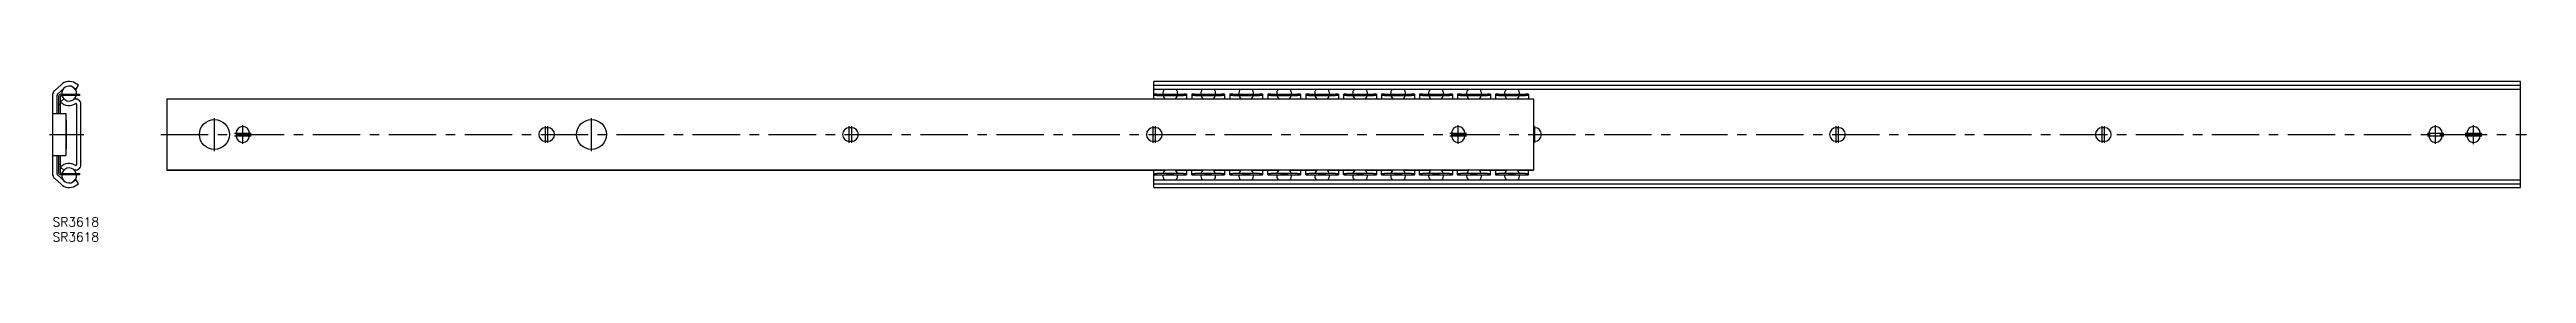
# Model space of a CAD drawing. Extents: x -1 to 827, y -8 to 45.
import ezdxf

# ---------------------------------------------------------------- set-up
doc = ezdxf.new("R2010")
doc.units = 0
doc.header["$LTSCALE"] = 0.5
doc.linetypes.add('CENTER', pattern=[50.8, 31.75, -6.35, 6.35, -6.35])
for name, color, linetype in [('MSM_CENTER', 1, 'CENTER'), ('MSM_CONTINUOUS', 7, 'CONTINUOUS'), ('MSM_PART_NUMBER', 7, 'CONTINUOUS')]:
    doc.layers.add(name, color=color, linetype=linetype)
doc.styles.get("Standard").update_dxf_attribs({"font": 'txt.shx', "height": 3, "bigfont": 'bigfont.shx'})

# ---------------------------------------------------------------- blocks, each defined once
blk = doc.blocks.new('*U5')
at = {"layer": 'MSM_PART_NUMBER'}
blk.add_text('SR3618', height=3, dxfattribs=at).set_placement((0, -3))
blk = doc.blocks.new('*U6')
at = {"layer": 'MSM_PART_NUMBER'}
blk.add_text('SR3618', height=3, dxfattribs=at).set_placement((0, -8))

msp = doc.modelspace()

# ---------------------------------------------------------------- linework, layer by layer
at = {"layer": 'MSM_CENTER'}
for p, q in [((54.12, 22.15), (54.12, 33.15)), ((180.22, 22.15), (180.22, 33.15)), ((-1, 27.65), (10.5, 27.65)), ((36.22, 27.65), (827.22, 27.65)), ((60.87, 28.05), (66.37, 28.05)), ((60.87, 27.25), (66.37, 27.25)), ((63.62, 24.5), (63.62, 30.8)), ((164.82, 24.9), (164.82, 30.4)), ((165.62, 24.9), (165.62, 30.4)), ((266.42, 24.9), (266.42, 30.4)), ((267.22, 24.9), (267.22, 30.4)), ((368.02, 24.9), (368.02, 30.4)), ((368.82, 24.9), (368.82, 30.4)), ((467.27, 28.05), (472.77, 28.05)), ((467.27, 27.25), (472.77, 27.25)), ((470.02, 24.5), (470.02, 30.8)), ((495.62, 24.9), (495.62, 30.4)), ((596.42, 24.9), (596.42, 30.4)), ((597.22, 24.9), (597.22, 30.4)), ((685.32, 24.9), (685.32, 30.4)), ((686.12, 24.9), (686.12, 30.4)), ((794.07, 28.05), (799.57, 28.05)), ((794.07, 27.25), (799.57, 27.25)), ((796.82, 24.5), (796.82, 30.8)), ((806.77, 28.05), (812.27, 28.05)), ((806.77, 27.25), (812.27, 27.25)), ((809.52, 24.39), (809.52, 30.8))]:
    msp.add_line(p, q, dxfattribs=at)
at = {"layer": 'MSM_CONTINUOUS'}
for p, q in [((2.85, 44.25), (0.65, 42.24)), ((1.66, 41.14), (3.86, 43.15)), ((6.8, 43.46), (7.95, 42.8)), ((8.7, 44.1), (7.55, 44.76)), ((7.95, 42.8), (8.7, 44.1)), ((825.22, 45.3), (368.22, 45.3)), ((368.22, 39.56), (368.22, 45.3)), ((368.22, 44.1), (825.22, 44.1)), ((368.22, 42.8), (825.22, 42.8)), ((825.22, 10), (825.22, 45.3)), ((0, 40.77), (0, 14.53)), ((0, 34.65), (4.5, 34.65)), ((1.5, 34.65), (1.5, 40.77)), ((2.05, 40.34), (2.05, 34.65)), ((2.55, 37.65), (2.05, 37.65)), ((2.55, 40.34), (2.55, 34.65)), ((3.75, 39.56), (2.67, 38.52)), ((2.74, 41.04), (9.05, 41.15)), ((9.05, 40.65), (2.75, 40.54)), ((4.5, 34.65), (4.5, 20.65)), ((8.05, 37.79), (8.05, 17.51)), ((9.05, 41.15), (9.05, 40.65)), ((9.5, 17.55), (9.5, 37.75)), ((38.22, 39.56), (38.22, 15.74)), ((38.22, 39.56), (371.92, 39.56)), ((495.22, 39.45), (38.22, 39.45)), ((368.22, 41.13), (368.22, 41.13)), ((368.22, 40.63), (368.22, 40.63)), ((369.22, 41.15), (378.22, 41.15)), ((369.22, 40.65), (378.22, 40.65)), ((375.52, 39.56), (384.62, 39.56)), ((379.22, 41.13), (379.21, 41.13)), ((379.22, 40.63), (379.21, 40.63)), ((379.22, 41.13), (379.22, 39.56)), ((380.92, 41.13), (380.92, 39.56)), ((380.92, 41.13), (380.92, 41.13)), ((380.92, 40.63), (380.92, 40.63)), ((381.92, 41.15), (390.92, 41.15)), ((381.92, 40.65), (390.92, 40.65)), ((388.22, 39.56), (397.32, 39.56)), ((391.92, 41.13), (391.91, 41.13)), ((391.92, 40.63), (391.91, 40.63)), ((391.92, 41.13), (391.92, 39.56)), ((393.62, 41.13), (393.62, 39.56)), ((393.62, 41.13), (393.62, 41.13)), ((393.62, 40.63), (393.62, 40.63)), ((394.62, 41.15), (403.62, 41.15)), ((394.62, 40.65), (403.62, 40.65)), ((400.92, 39.56), (410.02, 39.56)), ((404.62, 41.13), (404.61, 41.13)), ((404.62, 40.63), (404.61, 40.63)), ((404.62, 41.13), (404.62, 39.56)), ((406.32, 41.13), (406.32, 39.56)), ((406.32, 41.13), (406.32, 41.13)), ((406.32, 40.63), (406.32, 40.63)), ((407.32, 41.15), (416.32, 41.15)), ((407.32, 40.65), (416.32, 40.65)), ((413.62, 39.56), (422.72, 39.56)), ((417.32, 41.13), (417.31, 41.13)), ((417.32, 40.63), (417.31, 40.63)), ((417.32, 41.13), (417.32, 39.56)), ((419.02, 41.13), (419.02, 39.56)), ((419.02, 41.13), (419.02, 41.13)), ((419.02, 40.63), (419.02, 40.63)), ((420.02, 41.15), (429.02, 41.15)), ((420.02, 40.65), (429.02, 40.65)), ((426.32, 39.56), (435.42, 39.56)), ((430.02, 41.13), (430.01, 41.13)), ((430.02, 40.63), (430.01, 40.63)), ((430.02, 41.13), (430.02, 39.56)), ((431.72, 41.13), (431.72, 39.56)), ((431.72, 41.13), (431.72, 41.13)), ((431.72, 40.63), (431.72, 40.63)), ((432.72, 41.15), (441.72, 41.15)), ((432.72, 40.65), (441.72, 40.65)), ((439.02, 39.56), (448.12, 39.56)), ((442.72, 41.13), (442.71, 41.13)), ((442.72, 40.63), (442.71, 40.63)), ((442.72, 41.13), (442.72, 39.56)), ((444.42, 41.13), (444.42, 39.56)), ((444.42, 41.13), (444.42, 41.13)), ((444.42, 40.63), (444.42, 40.63)), ((445.42, 41.15), (454.42, 41.15)), ((445.42, 40.65), (454.42, 40.65)), ((451.72, 39.56), (460.82, 39.56)), ((455.42, 41.13), (455.41, 41.13)), ((455.42, 40.63), (455.41, 40.63)), ((455.42, 41.13), (455.42, 39.56)), ((457.12, 41.13), (457.12, 39.56)), ((457.12, 41.13), (457.12, 41.13)), ((457.12, 40.63), (457.12, 40.63)), ((458.12, 41.15), (467.12, 41.15)), ((458.12, 40.65), (467.12, 40.65)), ((464.42, 39.56), (473.52, 39.56)), ((468.12, 41.13), (468.11, 41.13)), ((468.12, 40.63), (468.11, 40.63)), ((468.12, 41.13), (468.12, 39.56)), ((469.82, 41.13), (469.82, 39.56)), ((469.82, 41.13), (469.82, 41.13)), ((469.82, 40.63), (469.82, 40.63)), ((470.82, 41.15), (479.82, 41.15)), ((470.82, 40.65), (479.82, 40.65)), ((477.12, 39.56), (486.22, 39.56)), ((480.82, 41.13), (480.81, 41.13)), ((480.82, 40.63), (480.81, 40.63)), ((480.82, 41.13), (480.82, 39.56)), ((482.52, 41.13), (482.52, 39.56)), ((482.52, 41.13), (482.52, 41.13)), ((482.52, 40.63), (482.52, 40.63)), ((483.52, 41.15), (492.52, 41.15)), ((483.52, 40.65), (492.52, 40.65)), ((489.82, 39.56), (495.22, 39.56)), ((493.52, 41.13), (493.51, 41.13)), ((493.52, 40.63), (493.51, 40.63)), ((493.52, 41.13), (493.52, 39.56)), ((495.22, 39.56), (495.22, 15.74)), ((4.55, 32.45), (4.55, 22.85)), ((61.37, 28.05), (61.37, 27.25)), ((65.87, 27.25), (65.87, 28.05)), ((165.62, 29.9), (164.82, 29.9)), ((164.82, 25.4), (165.62, 25.4)), ((267.22, 29.9), (266.42, 29.9)), ((266.42, 25.4), (267.22, 25.4)), ((368.82, 29.9), (368.02, 29.9)), ((368.02, 25.4), (368.82, 25.4)), ((467.77, 28.05), (467.77, 27.25)), ((472.27, 27.25), (472.27, 28.05)), ((495.62, 29.9), (495.22, 29.9)), ((495.22, 25.4), (495.62, 25.4)), ((597.22, 29.9), (596.42, 29.9)), ((596.42, 25.4), (597.22, 25.4)), ((686.12, 29.9), (685.32, 29.9)), ((685.32, 25.4), (686.12, 25.4)), ((794.57, 28.05), (794.57, 27.25)), ((799.07, 27.25), (799.07, 28.05)), ((807.27, 28.05), (807.27, 27.25)), ((811.77, 27.25), (811.77, 28.05)), ((0, 20.65), (4.5, 20.65)), ((1.5, 14.53), (1.5, 20.65)), ((2.05, 20.65), (2.05, 14.96)), ((2.55, 17.65), (2.05, 17.65)), ((2.55, 20.65), (2.55, 14.96)), ((2.67, 16.78), (3.75, 15.74)), ((0.65, 13.06), (2.85, 11.05)), ((3.86, 12.15), (1.66, 14.16)), ((9.05, 14.15), (2.74, 14.26)), ((2.75, 14.76), (9.05, 14.65)), ((7.95, 12.5), (6.8, 11.84)), ((7.55, 10.54), (8.7, 11.2)), ((8.7, 11.2), (7.95, 12.5)), ((9.05, 14.65), (9.05, 14.15)), ((38.22, 15.85), (495.22, 15.85)), ((38.22, 15.74), (371.92, 15.74)), ((368.22, 10), (368.22, 15.74)), ((368.22, 14.67), (368.22, 14.67)), ((368.22, 14.17), (368.22, 14.17)), ((368.22, 12.5), (825.22, 12.5)), ((368.22, 11.2), (825.22, 11.2)), ((368.22, 10), (825.22, 10)), ((378.22, 14.65), (369.22, 14.65)), ((369.22, 14.15), (378.22, 14.15)), ((375.52, 15.74), (384.62, 15.74)), ((379.22, 14.67), (379.21, 14.67)), ((379.22, 14.17), (379.21, 14.17)), ((379.22, 15.74), (379.22, 14.17)), ((380.92, 14.17), (380.92, 15.74)), ((380.92, 14.67), (380.92, 14.67)), ((380.92, 14.17), (380.92, 14.17)), ((390.92, 14.65), (381.92, 14.65)), ((381.92, 14.15), (390.92, 14.15)), ((388.22, 15.74), (397.32, 15.74)), ((391.92, 14.67), (391.91, 14.67)), ((391.92, 14.17), (391.91, 14.17)), ((391.92, 15.74), (391.92, 14.17)), ((393.62, 14.17), (393.62, 15.74)), ((393.62, 14.67), (393.62, 14.67)), ((393.62, 14.17), (393.62, 14.17)), ((403.62, 14.65), (394.62, 14.65)), ((394.62, 14.15), (403.62, 14.15)), ((400.92, 15.74), (410.02, 15.74)), ((404.62, 14.67), (404.61, 14.67)), ((404.62, 14.17), (404.61, 14.17)), ((404.62, 15.74), (404.62, 14.17)), ((406.32, 14.17), (406.32, 15.74)), ((406.32, 14.67), (406.32, 14.67)), ((406.32, 14.17), (406.32, 14.17)), ((416.32, 14.65), (407.32, 14.65)), ((407.32, 14.15), (416.32, 14.15)), ((413.62, 15.74), (422.72, 15.74)), ((417.32, 14.67), (417.31, 14.67)), ((417.32, 14.17), (417.31, 14.17)), ((417.32, 15.74), (417.32, 14.17)), ((419.02, 14.17), (419.02, 15.74)), ((419.02, 14.67), (419.02, 14.67)), ((419.02, 14.17), (419.02, 14.17)), ((429.02, 14.65), (420.02, 14.65)), ((420.02, 14.15), (429.02, 14.15)), ((426.32, 15.74), (435.42, 15.74)), ((430.02, 14.67), (430.01, 14.67)), ((430.02, 14.17), (430.01, 14.17)), ((430.02, 15.74), (430.02, 14.17)), ((431.72, 14.17), (431.72, 15.74)), ((431.72, 14.67), (431.72, 14.67)), ((431.72, 14.17), (431.72, 14.17)), ((441.72, 14.65), (432.72, 14.65)), ((432.72, 14.15), (441.72, 14.15)), ((439.02, 15.74), (448.12, 15.74)), ((442.72, 14.67), (442.71, 14.67)), ((442.72, 14.17), (442.71, 14.17)), ((442.72, 15.74), (442.72, 14.17)), ((444.42, 14.17), (444.42, 15.74)), ((444.42, 14.67), (444.42, 14.67)), ((444.42, 14.17), (444.42, 14.17)), ((454.42, 14.65), (445.42, 14.65)), ((445.42, 14.15), (454.42, 14.15)), ((451.72, 15.74), (460.82, 15.74)), ((455.42, 14.67), (455.41, 14.67)), ((455.42, 14.17), (455.41, 14.17)), ((455.42, 15.74), (455.42, 14.17)), ((457.12, 14.17), (457.12, 15.74)), ((457.12, 14.67), (457.12, 14.67)), ((457.12, 14.17), (457.12, 14.17)), ((467.12, 14.65), (458.12, 14.65)), ((458.12, 14.15), (467.12, 14.15)), ((464.42, 15.74), (473.52, 15.74)), ((468.12, 14.67), (468.11, 14.67)), ((468.12, 14.17), (468.11, 14.17)), ((468.12, 15.74), (468.12, 14.17)), ((469.82, 14.17), (469.82, 15.74)), ((469.82, 14.67), (469.82, 14.67)), ((469.82, 14.17), (469.82, 14.17)), ((479.82, 14.65), (470.82, 14.65)), ((470.82, 14.15), (479.82, 14.15)), ((477.12, 15.74), (486.22, 15.74)), ((480.82, 14.67), (480.81, 14.67)), ((480.82, 14.17), (480.81, 14.17)), ((480.82, 14.17), (480.82, 15.74)), ((482.52, 15.74), (482.52, 14.17)), ((482.52, 14.67), (482.52, 14.67)), ((482.52, 14.17), (482.52, 14.17)), ((492.52, 14.65), (483.52, 14.65)), ((483.52, 14.15), (492.52, 14.15)), ((489.82, 15.74), (495.22, 15.74)), ((493.52, 14.67), (493.51, 14.67)), ((493.52, 14.17), (493.51, 14.17)), ((493.52, 14.17), (493.52, 15.74))]:
    msp.add_line(p, q, dxfattribs=at)
for centre in [(54.12, 27.65), (180.22, 27.65)]:
    msp.add_circle(centre, 5, dxfattribs=at)
for centre, radius, start, end in [((2, 40.77), 2, 132.38758, 180), ((5.55, 41.3), 4, 59.99444, 132.38758), ((5.55, 41.3), 2.5, 356.15708, 185.84291), ((373.72, 41.3), 2.5, 143.10045, 183.43981), ((373.72, 41.3), 2.5, 356.56019, 36.89955), ((386.42, 41.3), 2.5, 143.10045, 183.43981), ((386.42, 41.3), 2.5, 356.56019, 36.89955), ((399.12, 41.3), 2.5, 143.10045, 183.43981), ((399.12, 41.3), 2.5, 356.56019, 36.89955), ((411.82, 41.3), 2.5, 143.10045, 183.43981), ((411.82, 41.3), 2.5, 356.56019, 36.89955), ((424.52, 41.3), 2.5, 143.10045, 183.43981), ((424.52, 41.3), 2.5, 356.56019, 36.89955), ((437.22, 41.3), 2.5, 143.10045, 183.43981), ((437.22, 41.3), 2.5, 356.56019, 36.89955), ((449.92, 41.3), 2.5, 143.10045, 183.43981), ((449.92, 41.3), 2.5, 356.56019, 36.89955), ((462.62, 41.3), 2.5, 143.10045, 183.43981), ((462.62, 41.3), 2.5, 356.56019, 36.89955), ((475.32, 41.3), 2.5, 143.10045, 183.43981), ((475.32, 41.3), 2.5, 356.56019, 36.89955), ((488.02, 41.3), 2.5, 143.10045, 183.43981), ((488.02, 41.3), 2.5, 356.56019, 36.89955), ((2, 40.77), 0.5, 132.38758, 180), ((2.75, 40.34), 0.7, 91, 180), ((2.75, 40.34), 0.2, 91, 180), ((5.55, 41.3), 4, 223.95, 303.20382), ((5.55, 41.3), 2.5, 197.52444, 344.47558), ((7.8, 37.75), 1.7, 360, 122.39237), ((7.85, 37.79), 0.2, 0, 123.20382), ((369.06, 20.02), 21.13, 89.56554, 92.26716), ((369.01, 22.31), 18.34, 89.35989, 92.4728), ((373.72, -27.7), 68.33, 87.98992, 92.01008), ((373.72, 41.3), 2.5, 196.52702, 227.61152), ((373.72, 41.3), 2.5, 312.38848, 343.47298), ((378.38, 20.02), 21.13, 87.73284, 90.43446), ((378.42, 22.31), 18.34, 87.5272, 90.64011), ((381.76, 20.02), 21.13, 89.56554, 92.26716), ((381.71, 22.31), 18.34, 89.35989, 92.4728), ((386.42, -27.7), 68.33, 87.98992, 92.01008), ((386.42, 41.3), 2.5, 196.52702, 227.61152), ((386.42, 41.3), 2.5, 312.38848, 343.47298), ((391.08, 20.02), 21.13, 87.73284, 90.43446), ((391.12, 22.31), 18.34, 87.5272, 90.64011), ((394.46, 20.02), 21.13, 89.56554, 92.26716), ((394.41, 22.31), 18.34, 89.35989, 92.4728), ((399.12, -27.7), 68.33, 87.98992, 92.01008), ((399.12, 41.3), 2.5, 196.52702, 227.61152), ((399.12, 41.3), 2.5, 312.38848, 343.47298), ((403.78, 20.02), 21.13, 87.73284, 90.43446), ((403.82, 22.31), 18.34, 87.5272, 90.64011), ((407.16, 20.02), 21.13, 89.56554, 92.26716), ((407.11, 22.31), 18.34, 89.35989, 92.4728), ((411.82, -27.7), 68.33, 87.98992, 92.01008), ((411.82, 41.3), 2.5, 196.52702, 227.61152), ((411.82, 41.3), 2.5, 312.38848, 343.47298), ((416.48, 20.02), 21.13, 87.73284, 90.43446), ((416.52, 22.31), 18.34, 87.5272, 90.64011), ((419.86, 20.02), 21.13, 89.56554, 92.26716), ((419.81, 22.31), 18.34, 89.35989, 92.4728), ((424.52, -27.7), 68.33, 87.98992, 92.01008), ((424.52, 41.3), 2.5, 196.52702, 227.61152), ((424.52, 41.3), 2.5, 312.38848, 343.47298), ((429.18, 20.02), 21.13, 87.73284, 90.43446), ((429.22, 22.31), 18.34, 87.5272, 90.64011), ((432.56, 20.02), 21.13, 89.56554, 92.26716), ((432.51, 22.31), 18.34, 89.35989, 92.4728), ((437.22, -27.7), 68.33, 87.98992, 92.01008), ((437.22, 41.3), 2.5, 196.52702, 227.61152), ((437.22, 41.3), 2.5, 312.38848, 343.47298), ((441.88, 20.02), 21.13, 87.73284, 90.43446), ((441.92, 22.31), 18.34, 87.5272, 90.64011), ((445.26, 20.02), 21.13, 89.56554, 92.26716), ((445.21, 22.31), 18.34, 89.35989, 92.4728), ((449.92, -27.7), 68.33, 87.98992, 92.01008), ((449.92, 41.3), 2.5, 196.52702, 227.61152), ((449.92, 41.3), 2.5, 312.38848, 343.47298), ((454.58, 20.02), 21.13, 87.73284, 90.43446), ((454.62, 22.31), 18.34, 87.5272, 90.64011), ((457.96, 20.02), 21.13, 89.56554, 92.26716), ((457.91, 22.31), 18.34, 89.35989, 92.4728), ((462.62, 41.3), 2.5, 196.52702, 227.61152), ((462.62, 41.3), 2.5, 312.38848, 343.47298), ((467.28, 20.02), 21.13, 87.73284, 90.43446), ((467.32, 22.31), 18.34, 87.5272, 90.64011), ((470.66, 20.02), 21.13, 89.56554, 92.26716), ((470.61, 22.31), 18.34, 89.35989, 92.4728), ((475.32, -27.7), 68.33, 87.98992, 92.01008), ((475.32, 41.3), 2.5, 196.52702, 227.61152), ((475.32, 41.3), 2.5, 312.38848, 343.47298), ((479.98, 20.02), 21.13, 87.73284, 90.43446), ((480.02, 22.31), 18.34, 87.5272, 90.64011), ((483.36, 20.02), 21.13, 89.56554, 92.26716), ((483.31, 22.31), 18.34, 89.35989, 92.4728), ((488.02, -27.7), 68.33, 87.98992, 92.01008), ((488.02, 41.3), 2.5, 196.52702, 227.61152), ((488.02, 41.3), 2.5, 312.38848, 343.47298), ((492.68, 20.02), 21.13, 87.73284, 90.43446), ((492.72, 22.31), 18.34, 87.5272, 90.64011), ((3.85, 32.45), 0.7, 360, 21.78679), ((63.62, 28.05), 2.25, 0, 180), ((63.62, 27.25), 2.25, 180, 0), ((164.82, 27.65), 2.25, 90, 270), ((165.62, 27.65), 2.25, 270, 90), ((266.42, 27.65), 2.25, 90, 270), ((267.22, 27.65), 2.25, 270, 90), ((368.02, 27.65), 2.25, 90, 270), ((368.82, 27.65), 2.25, 270, 90), ((470.02, 28.05), 2.25, 0, 180), ((470.02, 27.25), 2.25, 180, 0), ((495.62, 27.65), 2.25, 270, 90), ((596.42, 27.65), 2.25, 90, 270), ((597.22, 27.65), 2.25, 270, 90), ((685.32, 27.65), 2.25, 90, 270), ((686.12, 27.65), 2.25, 270, 90), ((796.82, 28.05), 2.25, 0, 180), ((796.82, 27.25), 2.25, 180, 0), ((809.52, 28.05), 2.25, 0, 180), ((809.52, 27.25), 2.25, 180, 0), ((5.55, 14), 4, 56.79618, 136.05), ((3.85, 22.85), 0.7, 338.21321, 360), ((7.8, 17.55), 1.7, 237.60763, 0), ((7.85, 17.51), 0.2, 236.79618, 360), ((2, 14.53), 2, 180, 227.61242), ((2, 14.53), 0.5, 180, 227.61242), ((2.75, 14.96), 0.7, 180, 269), ((2.75, 14.96), 0.2, 180, 269), ((5.55, 14), 4, 227.61242, 300.00556), ((5.55, 14), 2.5, 174.15708, 3.84292), ((5.55, 14), 2.5, 15.52444, 162.47559), ((369.01, 32.99), 18.34, 267.5272, 270.64011), ((369.06, 35.28), 21.13, 267.73284, 270.43446), ((373.72, 14), 2.5, 176.56019, 216.89955), ((373.72, 14), 2.5, 132.38848, 163.47298), ((373.72, 83), 68.33, 267.98992, 272.01008), ((373.72, 14), 2.5, 16.52702, 47.61152), ((373.72, 14), 2.5, 323.10045, 3.43981), ((378.42, 32.99), 18.34, 269.35989, 272.4728), ((378.38, 35.28), 21.13, 269.56554, 272.26716), ((381.71, 32.99), 18.34, 267.5272, 270.64011), ((381.76, 35.28), 21.13, 267.73284, 270.43446), ((386.42, 14), 2.5, 176.56019, 216.89955), ((386.42, 14), 2.5, 132.38848, 163.47298), ((386.42, 83), 68.33, 267.98992, 272.01008), ((386.42, 14), 2.5, 16.52702, 47.61152), ((386.42, 14), 2.5, 323.10045, 3.43981), ((391.12, 32.99), 18.34, 269.35989, 272.4728), ((391.08, 35.28), 21.13, 269.56554, 272.26716), ((394.41, 32.99), 18.34, 267.5272, 270.64011), ((394.46, 35.28), 21.13, 267.73284, 270.43446), ((399.12, 14), 2.5, 176.56019, 216.89955), ((399.12, 14), 2.5, 132.38848, 163.47298), ((399.12, 83), 68.33, 267.98992, 272.01008), ((399.12, 14), 2.5, 16.52702, 47.61152), ((399.12, 14), 2.5, 323.10045, 3.43981), ((403.82, 32.99), 18.34, 269.35989, 272.4728), ((403.78, 35.28), 21.13, 269.56554, 272.26716), ((407.11, 32.99), 18.34, 267.5272, 270.64011), ((407.16, 35.28), 21.13, 267.73284, 270.43446), ((411.82, 14), 2.5, 176.56019, 216.89955), ((411.82, 14), 2.5, 132.38848, 163.47298), ((411.82, 83), 68.33, 267.98992, 272.01008), ((411.82, 14), 2.5, 16.52702, 47.61152), ((411.82, 14), 2.5, 323.10045, 3.43981), ((416.52, 32.99), 18.34, 269.35989, 272.4728), ((416.48, 35.28), 21.13, 269.56554, 272.26716), ((419.81, 32.99), 18.34, 267.5272, 270.64011), ((419.86, 35.28), 21.13, 267.73284, 270.43446), ((424.52, 14), 2.5, 176.56019, 216.89955), ((424.52, 14), 2.5, 132.38848, 163.47298), ((424.52, 83), 68.33, 267.98992, 272.01008), ((424.52, 14), 2.5, 16.52702, 47.61152), ((424.52, 14), 2.5, 323.10045, 3.43981), ((429.22, 32.99), 18.34, 269.35989, 272.4728), ((429.18, 35.28), 21.13, 269.56554, 272.26716), ((432.51, 32.99), 18.34, 267.5272, 270.64011), ((432.56, 35.28), 21.13, 267.73284, 270.43446), ((437.22, 14), 2.5, 176.56019, 216.89955), ((437.22, 14), 2.5, 132.38848, 163.47298), ((437.22, 83), 68.33, 267.98992, 272.01008), ((437.22, 14), 2.5, 16.52702, 47.61152), ((437.22, 14), 2.5, 323.10045, 3.43981), ((441.92, 32.99), 18.34, 269.35989, 272.4728), ((441.88, 35.28), 21.13, 269.56554, 272.26716), ((445.21, 32.99), 18.34, 267.5272, 270.64011), ((445.26, 35.28), 21.13, 267.73284, 270.43446), ((449.92, 14), 2.5, 176.56019, 216.89955), ((449.92, 14), 2.5, 132.38848, 163.47298), ((449.92, 83), 68.33, 267.98992, 272.01008), ((449.92, 14), 2.5, 16.52702, 47.61152), ((449.92, 14), 2.5, 323.10045, 3.43981), ((454.62, 32.99), 18.34, 269.35989, 272.4728), ((454.58, 35.28), 21.13, 269.56554, 272.26716), ((457.91, 32.99), 18.34, 267.5272, 270.64011), ((457.96, 35.28), 21.13, 267.73284, 270.43446), ((462.62, 14), 2.5, 176.56019, 216.89955), ((462.62, 14), 2.5, 132.38848, 163.47298), ((462.62, 83), 68.33, 267.98992, 272.01008), ((462.62, 14), 2.5, 16.52702, 47.61152), ((462.62, 14), 2.5, 323.10045, 3.43981), ((467.32, 32.99), 18.34, 269.35989, 272.4728), ((467.28, 35.28), 21.13, 269.56554, 272.26716), ((470.61, 32.99), 18.34, 267.5272, 270.64011), ((470.66, 35.28), 21.13, 267.73284, 270.43446), ((475.32, 14), 2.5, 176.56019, 216.89955), ((475.32, 14), 2.5, 132.38848, 163.47298), ((475.32, 83), 68.33, 267.98992, 272.01008), ((475.32, 14), 2.5, 16.52702, 47.61152), ((475.32, 14), 2.5, 323.10045, 3.43981), ((480.02, 32.99), 18.34, 269.35989, 272.4728), ((479.98, 35.28), 21.13, 269.56554, 272.26716), ((483.31, 32.99), 18.34, 267.5272, 270.64011), ((483.36, 35.28), 21.13, 267.73284, 270.43446), ((488.02, 14), 2.5, 176.56019, 216.89955), ((488.02, 14), 2.5, 132.38848, 163.47298), ((488.02, 83), 68.33, 267.98992, 272.01008), ((488.02, 14), 2.5, 16.52702, 47.61152), ((488.02, 14), 2.5, 323.10045, 3.43981), ((492.72, 32.99), 18.34, 269.35989, 272.4728), ((492.68, 35.28), 21.13, 269.56554, 272.26716)]:
    msp.add_arc(centre, radius, start, end, dxfattribs=at)

# ---------------------------------------------------------------- block references
for name in ['*U5', '*U6']:
    msp.add_blockref(name, (0, 0), dxfattribs=at)

doc.saveas('drawing.dxf')
